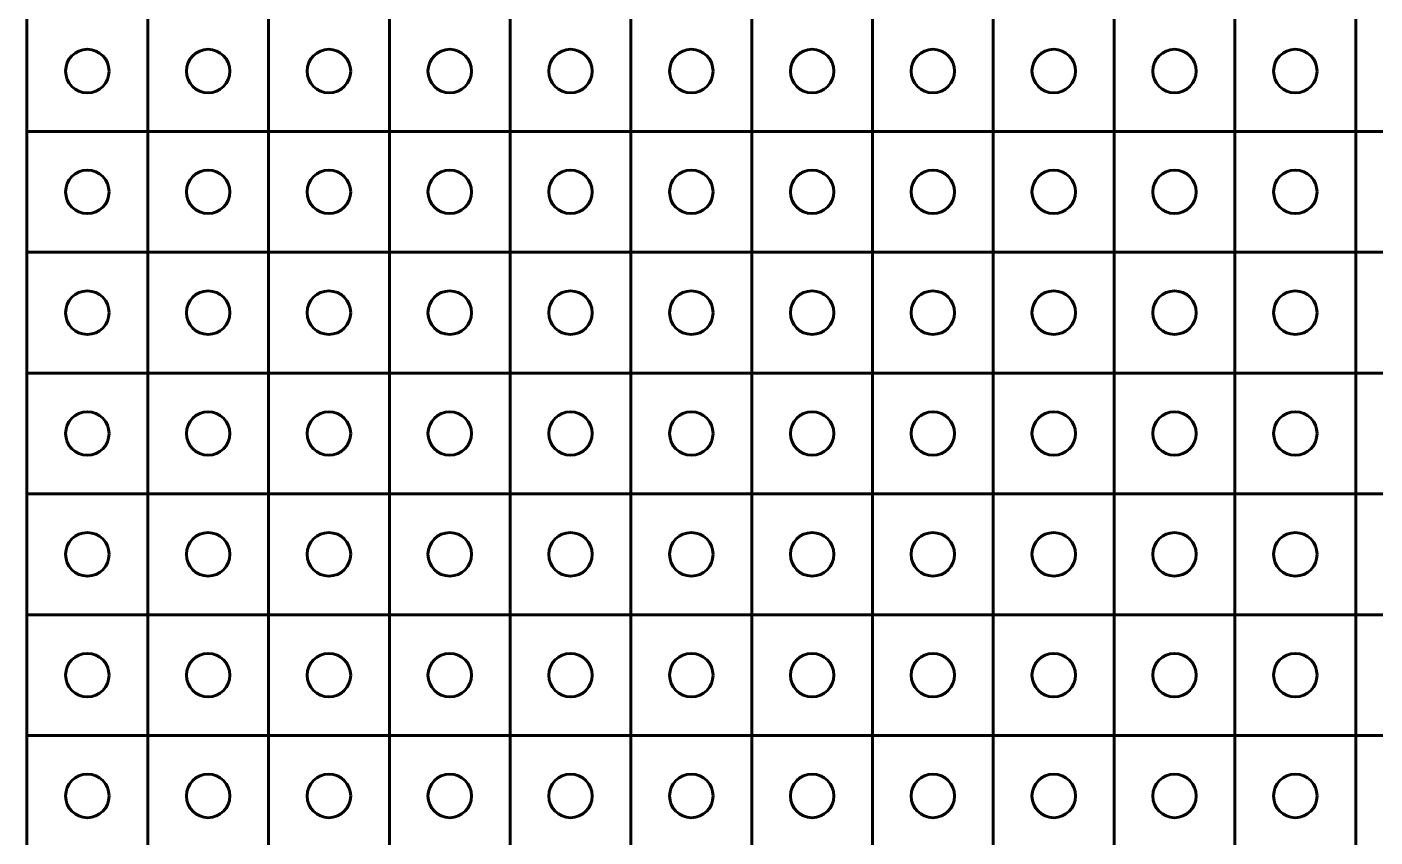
# Model space of a CAD drawing. Header units: millimetres. Extents: x -1927 to 2668, y -5887 to -3281.
# Drawn here: x -1858 to -1300, y -3963 to -3627 of the extents above; entities that cross this region are included whole.
import ezdxf

# ---------------------------------------------------------------- set-up
doc = ezdxf.new("R2010")
doc.units = ezdxf.units.MM
doc.linetypes.add('K5LT_BASIC', pattern=[0])

# ---------------------------------------------------------------- blocks, each defined once
blk = doc.blocks.new('U90')
at = {"color": 150, "linetype": 'K5LT_BASIC', "lineweight": 60, "true_color": 0x0080ff}
for p, q in [((-1808.47, -3820.74), (-1858.47, -3820.74)), ((-1858.47, -3820.74), (-1858.47, -3870.74)), ((-1808.47, -3870.74), (-1808.47, -3820.74)), ((-1858.47, -3870.74), (-1808.47, -3870.74))]:
    blk.add_line(p, q, dxfattribs=at)
blk = doc.blocks.new('U91')
at = {"color": 150, "linetype": 'K5LT_BASIC', "lineweight": 60, "true_color": 0x0080ff}
for p, q in [((-1758.47, -3820.74), (-1808.47, -3820.74)), ((-1808.47, -3820.74), (-1808.47, -3870.74)), ((-1758.47, -3870.74), (-1758.47, -3820.74)), ((-1808.47, -3870.74), (-1758.47, -3870.74))]:
    blk.add_line(p, q, dxfattribs=at)
blk = doc.blocks.new('U92')
at = {"color": 150, "linetype": 'K5LT_BASIC', "lineweight": 60, "true_color": 0x0080ff}
for p, q in [((-1708.47, -3820.74), (-1758.47, -3820.74)), ((-1758.47, -3820.74), (-1758.47, -3870.74)), ((-1708.47, -3870.74), (-1708.47, -3820.74)), ((-1758.47, -3870.74), (-1708.47, -3870.74))]:
    blk.add_line(p, q, dxfattribs=at)
blk = doc.blocks.new('U93')
at = {"color": 150, "linetype": 'K5LT_BASIC', "lineweight": 60, "true_color": 0x0080ff}
for p, q in [((-1658.47, -3820.74), (-1708.47, -3820.74)), ((-1708.47, -3820.74), (-1708.47, -3870.74)), ((-1658.47, -3870.74), (-1658.47, -3820.74)), ((-1708.47, -3870.74), (-1658.47, -3870.74))]:
    blk.add_line(p, q, dxfattribs=at)
blk = doc.blocks.new('U94')
at = {"color": 150, "linetype": 'K5LT_BASIC', "lineweight": 60, "true_color": 0x0080ff}
for p, q in [((-1608.47, -3820.74), (-1658.47, -3820.74)), ((-1658.47, -3820.74), (-1658.47, -3870.74)), ((-1608.47, -3870.74), (-1608.47, -3820.74)), ((-1658.47, -3870.74), (-1608.47, -3870.74))]:
    blk.add_line(p, q, dxfattribs=at)
blk = doc.blocks.new('U95')
at = {"color": 150, "linetype": 'K5LT_BASIC', "lineweight": 60, "true_color": 0x0080ff}
for p, q in [((-1558.47, -3820.74), (-1608.47, -3820.74)), ((-1608.47, -3820.74), (-1608.47, -3870.74)), ((-1558.47, -3870.74), (-1558.47, -3820.74)), ((-1608.47, -3870.74), (-1558.47, -3870.74))]:
    blk.add_line(p, q, dxfattribs=at)
blk = doc.blocks.new('U96')
at = {"color": 150, "linetype": 'K5LT_BASIC', "lineweight": 60, "true_color": 0x0080ff}
for p, q in [((-1508.47, -3820.74), (-1558.47, -3820.74)), ((-1558.47, -3820.74), (-1558.47, -3870.74)), ((-1508.47, -3870.74), (-1508.47, -3820.74)), ((-1558.47, -3870.74), (-1508.47, -3870.74))]:
    blk.add_line(p, q, dxfattribs=at)
blk = doc.blocks.new('U97')
at = {"color": 150, "linetype": 'K5LT_BASIC', "lineweight": 60, "true_color": 0x0080ff}
for p, q in [((-1458.47, -3820.74), (-1508.47, -3820.74)), ((-1508.47, -3820.74), (-1508.47, -3870.74)), ((-1458.47, -3870.74), (-1458.47, -3820.74)), ((-1508.47, -3870.74), (-1458.47, -3870.74))]:
    blk.add_line(p, q, dxfattribs=at)
blk = doc.blocks.new('U98')
at = {"color": 150, "linetype": 'K5LT_BASIC', "lineweight": 60, "true_color": 0x0080ff}
for p, q in [((-1408.47, -3820.74), (-1458.47, -3820.74)), ((-1458.47, -3820.74), (-1458.47, -3870.74)), ((-1408.47, -3870.74), (-1408.47, -3820.74)), ((-1458.47, -3870.74), (-1408.47, -3870.74))]:
    blk.add_line(p, q, dxfattribs=at)
blk = doc.blocks.new('U99')
at = {"color": 150, "linetype": 'K5LT_BASIC', "lineweight": 60, "true_color": 0x0080ff}
for p, q in [((-1358.47, -3820.74), (-1408.47, -3820.74)), ((-1408.47, -3820.74), (-1408.47, -3870.74)), ((-1358.47, -3870.74), (-1358.47, -3820.74)), ((-1408.47, -3870.74), (-1358.47, -3870.74))]:
    blk.add_line(p, q, dxfattribs=at)
blk = doc.blocks.new('U100')
at = {"color": 150, "linetype": 'K5LT_BASIC', "lineweight": 60, "true_color": 0x0080ff}
for p, q in [((-1308.47, -3820.74), (-1358.47, -3820.74)), ((-1358.47, -3820.74), (-1358.47, -3870.74)), ((-1308.47, -3870.74), (-1308.47, -3820.74)), ((-1358.47, -3870.74), (-1308.47, -3870.74))]:
    blk.add_line(p, q, dxfattribs=at)
blk = doc.blocks.new('U101')
at = {"color": 150, "linetype": 'K5LT_BASIC', "lineweight": 60, "true_color": 0x0080ff}
for p, q in [((-1258.47, -3820.74), (-1308.47, -3820.74)), ((-1308.47, -3820.74), (-1308.47, -3870.74)), ((-1258.47, -3870.74), (-1258.47, -3820.74)), ((-1308.47, -3870.74), (-1258.47, -3870.74))]:
    blk.add_line(p, q, dxfattribs=at)
blk = doc.blocks.new('U108')
at = {"color": 150, "linetype": 'K5LT_BASIC', "lineweight": 60, "true_color": 0x0080ff}
for p, q in [((-1808.47, -3770.74), (-1858.47, -3770.74)), ((-1858.47, -3770.74), (-1858.47, -3820.74)), ((-1808.47, -3820.74), (-1808.47, -3770.74)), ((-1858.47, -3820.74), (-1808.47, -3820.74))]:
    blk.add_line(p, q, dxfattribs=at)
blk = doc.blocks.new('U109')
at = {"color": 150, "linetype": 'K5LT_BASIC', "lineweight": 60, "true_color": 0x0080ff}
for p, q in [((-1758.47, -3770.74), (-1808.47, -3770.74)), ((-1808.47, -3770.74), (-1808.47, -3820.74)), ((-1758.47, -3820.74), (-1758.47, -3770.74)), ((-1808.47, -3820.74), (-1758.47, -3820.74))]:
    blk.add_line(p, q, dxfattribs=at)
blk = doc.blocks.new('U110')
at = {"color": 150, "linetype": 'K5LT_BASIC', "lineweight": 60, "true_color": 0x0080ff}
for p, q in [((-1708.47, -3770.74), (-1758.47, -3770.74)), ((-1758.47, -3770.74), (-1758.47, -3820.74)), ((-1708.47, -3820.74), (-1708.47, -3770.74)), ((-1758.47, -3820.74), (-1708.47, -3820.74))]:
    blk.add_line(p, q, dxfattribs=at)
blk = doc.blocks.new('U111')
at = {"color": 150, "linetype": 'K5LT_BASIC', "lineweight": 60, "true_color": 0x0080ff}
for p, q in [((-1658.47, -3770.74), (-1708.47, -3770.74)), ((-1708.47, -3770.74), (-1708.47, -3820.74)), ((-1658.47, -3820.74), (-1658.47, -3770.74)), ((-1708.47, -3820.74), (-1658.47, -3820.74))]:
    blk.add_line(p, q, dxfattribs=at)
blk = doc.blocks.new('U112')
at = {"color": 150, "linetype": 'K5LT_BASIC', "lineweight": 60, "true_color": 0x0080ff}
for p, q in [((-1608.47, -3770.74), (-1658.47, -3770.74)), ((-1658.47, -3770.74), (-1658.47, -3820.74)), ((-1608.47, -3820.74), (-1608.47, -3770.74)), ((-1658.47, -3820.74), (-1608.47, -3820.74))]:
    blk.add_line(p, q, dxfattribs=at)
blk = doc.blocks.new('U113')
at = {"color": 150, "linetype": 'K5LT_BASIC', "lineweight": 60, "true_color": 0x0080ff}
for p, q in [((-1558.47, -3770.74), (-1608.47, -3770.74)), ((-1608.47, -3770.74), (-1608.47, -3820.74)), ((-1558.47, -3820.74), (-1558.47, -3770.74)), ((-1608.47, -3820.74), (-1558.47, -3820.74))]:
    blk.add_line(p, q, dxfattribs=at)
blk = doc.blocks.new('U114')
at = {"color": 150, "linetype": 'K5LT_BASIC', "lineweight": 60, "true_color": 0x0080ff}
for p, q in [((-1508.47, -3770.74), (-1558.47, -3770.74)), ((-1558.47, -3770.74), (-1558.47, -3820.74)), ((-1508.47, -3820.74), (-1508.47, -3770.74)), ((-1558.47, -3820.74), (-1508.47, -3820.74))]:
    blk.add_line(p, q, dxfattribs=at)
blk = doc.blocks.new('U115')
at = {"color": 150, "linetype": 'K5LT_BASIC', "lineweight": 60, "true_color": 0x0080ff}
for p, q in [((-1458.47, -3770.74), (-1508.47, -3770.74)), ((-1508.47, -3770.74), (-1508.47, -3820.74)), ((-1458.47, -3820.74), (-1458.47, -3770.74)), ((-1508.47, -3820.74), (-1458.47, -3820.74))]:
    blk.add_line(p, q, dxfattribs=at)
blk = doc.blocks.new('U116')
at = {"color": 150, "linetype": 'K5LT_BASIC', "lineweight": 60, "true_color": 0x0080ff}
for p, q in [((-1408.47, -3770.74), (-1458.47, -3770.74)), ((-1458.47, -3770.74), (-1458.47, -3820.74)), ((-1408.47, -3820.74), (-1408.47, -3770.74)), ((-1458.47, -3820.74), (-1408.47, -3820.74))]:
    blk.add_line(p, q, dxfattribs=at)
blk = doc.blocks.new('U117')
at = {"color": 150, "linetype": 'K5LT_BASIC', "lineweight": 60, "true_color": 0x0080ff}
for p, q in [((-1358.47, -3770.74), (-1408.47, -3770.74)), ((-1408.47, -3770.74), (-1408.47, -3820.74)), ((-1358.47, -3820.74), (-1358.47, -3770.74)), ((-1408.47, -3820.74), (-1358.47, -3820.74))]:
    blk.add_line(p, q, dxfattribs=at)
blk = doc.blocks.new('U118')
at = {"color": 150, "linetype": 'K5LT_BASIC', "lineweight": 60, "true_color": 0x0080ff}
for p, q in [((-1308.47, -3770.74), (-1358.47, -3770.74)), ((-1358.47, -3770.74), (-1358.47, -3820.74)), ((-1308.47, -3820.74), (-1308.47, -3770.74)), ((-1358.47, -3820.74), (-1308.47, -3820.74))]:
    blk.add_line(p, q, dxfattribs=at)
blk = doc.blocks.new('U119')
at = {"color": 150, "linetype": 'K5LT_BASIC', "lineweight": 60, "true_color": 0x0080ff}
for p, q in [((-1258.47, -3770.74), (-1308.47, -3770.74)), ((-1308.47, -3770.74), (-1308.47, -3820.74)), ((-1258.47, -3820.74), (-1258.47, -3770.74)), ((-1308.47, -3820.74), (-1258.47, -3820.74))]:
    blk.add_line(p, q, dxfattribs=at)
blk = doc.blocks.new('U126')
at = {"color": 150, "linetype": 'K5LT_BASIC', "lineweight": 60, "true_color": 0x0080ff}
for p, q in [((-1808.47, -3720.74), (-1858.47, -3720.74)), ((-1858.47, -3720.74), (-1858.47, -3770.74)), ((-1808.47, -3770.74), (-1808.47, -3720.74)), ((-1858.47, -3770.74), (-1808.47, -3770.74))]:
    blk.add_line(p, q, dxfattribs=at)
blk = doc.blocks.new('U127')
at = {"color": 150, "linetype": 'K5LT_BASIC', "lineweight": 60, "true_color": 0x0080ff}
for p, q in [((-1758.47, -3720.74), (-1808.47, -3720.74)), ((-1808.47, -3720.74), (-1808.47, -3770.74)), ((-1758.47, -3770.74), (-1758.47, -3720.74)), ((-1808.47, -3770.74), (-1758.47, -3770.74))]:
    blk.add_line(p, q, dxfattribs=at)
blk = doc.blocks.new('U128')
at = {"color": 150, "linetype": 'K5LT_BASIC', "lineweight": 60, "true_color": 0x0080ff}
for p, q in [((-1708.47, -3720.74), (-1758.47, -3720.74)), ((-1758.47, -3720.74), (-1758.47, -3770.74)), ((-1708.47, -3770.74), (-1708.47, -3720.74)), ((-1758.47, -3770.74), (-1708.47, -3770.74))]:
    blk.add_line(p, q, dxfattribs=at)
blk = doc.blocks.new('U129')
at = {"color": 150, "linetype": 'K5LT_BASIC', "lineweight": 60, "true_color": 0x0080ff}
for p, q in [((-1658.47, -3720.74), (-1708.47, -3720.74)), ((-1708.47, -3720.74), (-1708.47, -3770.74)), ((-1658.47, -3770.74), (-1658.47, -3720.74)), ((-1708.47, -3770.74), (-1658.47, -3770.74))]:
    blk.add_line(p, q, dxfattribs=at)
blk = doc.blocks.new('U130')
at = {"color": 150, "linetype": 'K5LT_BASIC', "lineweight": 60, "true_color": 0x0080ff}
for p, q in [((-1608.47, -3720.74), (-1658.47, -3720.74)), ((-1658.47, -3720.74), (-1658.47, -3770.74)), ((-1608.47, -3770.74), (-1608.47, -3720.74)), ((-1658.47, -3770.74), (-1608.47, -3770.74))]:
    blk.add_line(p, q, dxfattribs=at)
blk = doc.blocks.new('U131')
at = {"color": 150, "linetype": 'K5LT_BASIC', "lineweight": 60, "true_color": 0x0080ff}
for p, q in [((-1558.47, -3720.74), (-1608.47, -3720.74)), ((-1608.47, -3720.74), (-1608.47, -3770.74)), ((-1558.47, -3770.74), (-1558.47, -3720.74)), ((-1608.47, -3770.74), (-1558.47, -3770.74))]:
    blk.add_line(p, q, dxfattribs=at)
blk = doc.blocks.new('U132')
at = {"color": 150, "linetype": 'K5LT_BASIC', "lineweight": 60, "true_color": 0x0080ff}
for p, q in [((-1508.47, -3720.74), (-1558.47, -3720.74)), ((-1558.47, -3720.74), (-1558.47, -3770.74)), ((-1508.47, -3770.74), (-1508.47, -3720.74)), ((-1558.47, -3770.74), (-1508.47, -3770.74))]:
    blk.add_line(p, q, dxfattribs=at)
blk = doc.blocks.new('U133')
at = {"color": 150, "linetype": 'K5LT_BASIC', "lineweight": 60, "true_color": 0x0080ff}
for p, q in [((-1458.47, -3720.74), (-1508.47, -3720.74)), ((-1508.47, -3720.74), (-1508.47, -3770.74)), ((-1458.47, -3770.74), (-1458.47, -3720.74)), ((-1508.47, -3770.74), (-1458.47, -3770.74))]:
    blk.add_line(p, q, dxfattribs=at)
blk = doc.blocks.new('U134')
at = {"color": 150, "linetype": 'K5LT_BASIC', "lineweight": 60, "true_color": 0x0080ff}
for p, q in [((-1408.47, -3720.74), (-1458.47, -3720.74)), ((-1458.47, -3720.74), (-1458.47, -3770.74)), ((-1408.47, -3770.74), (-1408.47, -3720.74)), ((-1458.47, -3770.74), (-1408.47, -3770.74))]:
    blk.add_line(p, q, dxfattribs=at)
blk = doc.blocks.new('U135')
at = {"color": 150, "linetype": 'K5LT_BASIC', "lineweight": 60, "true_color": 0x0080ff}
for p, q in [((-1358.47, -3720.74), (-1408.47, -3720.74)), ((-1408.47, -3720.74), (-1408.47, -3770.74)), ((-1358.47, -3770.74), (-1358.47, -3720.74)), ((-1408.47, -3770.74), (-1358.47, -3770.74))]:
    blk.add_line(p, q, dxfattribs=at)
blk = doc.blocks.new('U136')
at = {"color": 150, "linetype": 'K5LT_BASIC', "lineweight": 60, "true_color": 0x0080ff}
for p, q in [((-1308.47, -3720.74), (-1358.47, -3720.74)), ((-1358.47, -3720.74), (-1358.47, -3770.74)), ((-1308.47, -3770.74), (-1308.47, -3720.74)), ((-1358.47, -3770.74), (-1308.47, -3770.74))]:
    blk.add_line(p, q, dxfattribs=at)
blk = doc.blocks.new('U137')
at = {"color": 150, "linetype": 'K5LT_BASIC', "lineweight": 60, "true_color": 0x0080ff}
for p, q in [((-1258.47, -3720.74), (-1308.47, -3720.74)), ((-1308.47, -3720.74), (-1308.47, -3770.74)), ((-1258.47, -3770.74), (-1258.47, -3720.74)), ((-1308.47, -3770.74), (-1258.47, -3770.74))]:
    blk.add_line(p, q, dxfattribs=at)
blk = doc.blocks.new('U144')
at = {"color": 150, "linetype": 'K5LT_BASIC', "lineweight": 60, "true_color": 0x0080ff}
for p, q in [((-1808.47, -3670.74), (-1858.47, -3670.74)), ((-1858.47, -3670.74), (-1858.47, -3720.74)), ((-1808.47, -3720.74), (-1808.47, -3670.74)), ((-1858.47, -3720.74), (-1808.47, -3720.74))]:
    blk.add_line(p, q, dxfattribs=at)
blk = doc.blocks.new('U145')
at = {"color": 150, "linetype": 'K5LT_BASIC', "lineweight": 60, "true_color": 0x0080ff}
for p, q in [((-1758.47, -3670.74), (-1808.47, -3670.74)), ((-1808.47, -3670.74), (-1808.47, -3720.74)), ((-1758.47, -3720.74), (-1758.47, -3670.74)), ((-1808.47, -3720.74), (-1758.47, -3720.74))]:
    blk.add_line(p, q, dxfattribs=at)
blk = doc.blocks.new('U146')
at = {"color": 150, "linetype": 'K5LT_BASIC', "lineweight": 60, "true_color": 0x0080ff}
for p, q in [((-1708.47, -3670.74), (-1758.47, -3670.74)), ((-1758.47, -3670.74), (-1758.47, -3720.74)), ((-1708.47, -3720.74), (-1708.47, -3670.74)), ((-1758.47, -3720.74), (-1708.47, -3720.74))]:
    blk.add_line(p, q, dxfattribs=at)
blk = doc.blocks.new('U147')
at = {"color": 150, "linetype": 'K5LT_BASIC', "lineweight": 60, "true_color": 0x0080ff}
for p, q in [((-1658.47, -3670.74), (-1708.47, -3670.74)), ((-1708.47, -3670.74), (-1708.47, -3720.74)), ((-1658.47, -3720.74), (-1658.47, -3670.74)), ((-1708.47, -3720.74), (-1658.47, -3720.74))]:
    blk.add_line(p, q, dxfattribs=at)
blk = doc.blocks.new('U148')
at = {"color": 150, "linetype": 'K5LT_BASIC', "lineweight": 60, "true_color": 0x0080ff}
for p, q in [((-1608.47, -3670.74), (-1658.47, -3670.74)), ((-1658.47, -3670.74), (-1658.47, -3720.74)), ((-1608.47, -3720.74), (-1608.47, -3670.74)), ((-1658.47, -3720.74), (-1608.47, -3720.74))]:
    blk.add_line(p, q, dxfattribs=at)
blk = doc.blocks.new('U149')
at = {"color": 150, "linetype": 'K5LT_BASIC', "lineweight": 60, "true_color": 0x0080ff}
for p, q in [((-1558.47, -3670.74), (-1608.47, -3670.74)), ((-1608.47, -3670.74), (-1608.47, -3720.74)), ((-1558.47, -3720.74), (-1558.47, -3670.74)), ((-1608.47, -3720.74), (-1558.47, -3720.74))]:
    blk.add_line(p, q, dxfattribs=at)
blk = doc.blocks.new('U150')
at = {"color": 150, "linetype": 'K5LT_BASIC', "lineweight": 60, "true_color": 0x0080ff}
for p, q in [((-1508.47, -3670.74), (-1558.47, -3670.74)), ((-1558.47, -3670.74), (-1558.47, -3720.74)), ((-1508.47, -3720.74), (-1508.47, -3670.74)), ((-1558.47, -3720.74), (-1508.47, -3720.74))]:
    blk.add_line(p, q, dxfattribs=at)
blk = doc.blocks.new('U151')
at = {"color": 150, "linetype": 'K5LT_BASIC', "lineweight": 60, "true_color": 0x0080ff}
for p, q in [((-1458.47, -3670.74), (-1508.47, -3670.74)), ((-1508.47, -3670.74), (-1508.47, -3720.74)), ((-1458.47, -3720.74), (-1458.47, -3670.74)), ((-1508.47, -3720.74), (-1458.47, -3720.74))]:
    blk.add_line(p, q, dxfattribs=at)
blk = doc.blocks.new('U152')
at = {"color": 150, "linetype": 'K5LT_BASIC', "lineweight": 60, "true_color": 0x0080ff}
for p, q in [((-1408.47, -3670.74), (-1458.47, -3670.74)), ((-1458.47, -3670.74), (-1458.47, -3720.74)), ((-1408.47, -3720.74), (-1408.47, -3670.74)), ((-1458.47, -3720.74), (-1408.47, -3720.74))]:
    blk.add_line(p, q, dxfattribs=at)
blk = doc.blocks.new('U153')
at = {"color": 150, "linetype": 'K5LT_BASIC', "lineweight": 60, "true_color": 0x0080ff}
for p, q in [((-1358.47, -3670.74), (-1408.47, -3670.74)), ((-1408.47, -3670.74), (-1408.47, -3720.74)), ((-1358.47, -3720.74), (-1358.47, -3670.74)), ((-1408.47, -3720.74), (-1358.47, -3720.74))]:
    blk.add_line(p, q, dxfattribs=at)
blk = doc.blocks.new('U154')
at = {"color": 150, "linetype": 'K5LT_BASIC', "lineweight": 60, "true_color": 0x0080ff}
for p, q in [((-1308.47, -3670.74), (-1358.47, -3670.74)), ((-1358.47, -3670.74), (-1358.47, -3720.74)), ((-1308.47, -3720.74), (-1308.47, -3670.74)), ((-1358.47, -3720.74), (-1308.47, -3720.74))]:
    blk.add_line(p, q, dxfattribs=at)
blk = doc.blocks.new('U155')
at = {"color": 150, "linetype": 'K5LT_BASIC', "lineweight": 60, "true_color": 0x0080ff}
for p, q in [((-1258.47, -3670.74), (-1308.47, -3670.74)), ((-1308.47, -3670.74), (-1308.47, -3720.74)), ((-1258.47, -3720.74), (-1258.47, -3670.74)), ((-1308.47, -3720.74), (-1258.47, -3720.74))]:
    blk.add_line(p, q, dxfattribs=at)
blk = doc.blocks.new('U162')
at = {"color": 150, "linetype": 'K5LT_BASIC', "lineweight": 60, "true_color": 0x0080ff}
for p, q in [((-1808.47, -3620.74), (-1858.47, -3620.74)), ((-1858.47, -3620.74), (-1858.47, -3670.74)), ((-1808.47, -3670.74), (-1808.47, -3620.74)), ((-1858.47, -3670.74), (-1808.47, -3670.74))]:
    blk.add_line(p, q, dxfattribs=at)
blk = doc.blocks.new('U163')
at = {"color": 150, "linetype": 'K5LT_BASIC', "lineweight": 60, "true_color": 0x0080ff}
for p, q in [((-1758.47, -3620.74), (-1808.47, -3620.74)), ((-1808.47, -3620.74), (-1808.47, -3670.74)), ((-1758.47, -3670.74), (-1758.47, -3620.74)), ((-1808.47, -3670.74), (-1758.47, -3670.74))]:
    blk.add_line(p, q, dxfattribs=at)
blk = doc.blocks.new('U164')
at = {"color": 150, "linetype": 'K5LT_BASIC', "lineweight": 60, "true_color": 0x0080ff}
for p, q in [((-1708.47, -3620.74), (-1758.47, -3620.74)), ((-1758.47, -3620.74), (-1758.47, -3670.74)), ((-1708.47, -3670.74), (-1708.47, -3620.74)), ((-1758.47, -3670.74), (-1708.47, -3670.74))]:
    blk.add_line(p, q, dxfattribs=at)
blk = doc.blocks.new('U165')
at = {"color": 150, "linetype": 'K5LT_BASIC', "lineweight": 60, "true_color": 0x0080ff}
for p, q in [((-1658.47, -3620.74), (-1708.47, -3620.74)), ((-1708.47, -3620.74), (-1708.47, -3670.74)), ((-1658.47, -3670.74), (-1658.47, -3620.74)), ((-1708.47, -3670.74), (-1658.47, -3670.74))]:
    blk.add_line(p, q, dxfattribs=at)
blk = doc.blocks.new('U166')
at = {"color": 150, "linetype": 'K5LT_BASIC', "lineweight": 60, "true_color": 0x0080ff}
for p, q in [((-1608.47, -3620.74), (-1658.47, -3620.74)), ((-1658.47, -3620.74), (-1658.47, -3670.74)), ((-1608.47, -3670.74), (-1608.47, -3620.74)), ((-1658.47, -3670.74), (-1608.47, -3670.74))]:
    blk.add_line(p, q, dxfattribs=at)
blk = doc.blocks.new('U167')
at = {"color": 150, "linetype": 'K5LT_BASIC', "lineweight": 60, "true_color": 0x0080ff}
for p, q in [((-1558.47, -3620.74), (-1608.47, -3620.74)), ((-1608.47, -3620.74), (-1608.47, -3670.74)), ((-1558.47, -3670.74), (-1558.47, -3620.74)), ((-1608.47, -3670.74), (-1558.47, -3670.74))]:
    blk.add_line(p, q, dxfattribs=at)
blk = doc.blocks.new('U168')
at = {"color": 150, "linetype": 'K5LT_BASIC', "lineweight": 60, "true_color": 0x0080ff}
for p, q in [((-1508.47, -3620.74), (-1558.47, -3620.74)), ((-1558.47, -3620.74), (-1558.47, -3670.74)), ((-1508.47, -3670.74), (-1508.47, -3620.74)), ((-1558.47, -3670.74), (-1508.47, -3670.74))]:
    blk.add_line(p, q, dxfattribs=at)
blk = doc.blocks.new('U169')
at = {"color": 150, "linetype": 'K5LT_BASIC', "lineweight": 60, "true_color": 0x0080ff}
for p, q in [((-1458.47, -3620.74), (-1508.47, -3620.74)), ((-1508.47, -3620.74), (-1508.47, -3670.74)), ((-1458.47, -3670.74), (-1458.47, -3620.74)), ((-1508.47, -3670.74), (-1458.47, -3670.74))]:
    blk.add_line(p, q, dxfattribs=at)
blk = doc.blocks.new('U170')
at = {"color": 150, "linetype": 'K5LT_BASIC', "lineweight": 60, "true_color": 0x0080ff}
for p, q in [((-1408.47, -3620.74), (-1458.47, -3620.74)), ((-1458.47, -3620.74), (-1458.47, -3670.74)), ((-1408.47, -3670.74), (-1408.47, -3620.74)), ((-1458.47, -3670.74), (-1408.47, -3670.74))]:
    blk.add_line(p, q, dxfattribs=at)
blk = doc.blocks.new('U171')
at = {"color": 150, "linetype": 'K5LT_BASIC', "lineweight": 60, "true_color": 0x0080ff}
for p, q in [((-1358.47, -3620.74), (-1408.47, -3620.74)), ((-1408.47, -3620.74), (-1408.47, -3670.74)), ((-1358.47, -3670.74), (-1358.47, -3620.74)), ((-1408.47, -3670.74), (-1358.47, -3670.74))]:
    blk.add_line(p, q, dxfattribs=at)
blk = doc.blocks.new('U172')
at = {"color": 150, "linetype": 'K5LT_BASIC', "lineweight": 60, "true_color": 0x0080ff}
for p, q in [((-1308.47, -3620.74), (-1358.47, -3620.74)), ((-1358.47, -3620.74), (-1358.47, -3670.74)), ((-1308.47, -3670.74), (-1308.47, -3620.74)), ((-1358.47, -3670.74), (-1308.47, -3670.74))]:
    blk.add_line(p, q, dxfattribs=at)
blk = doc.blocks.new('U173')
at = {"color": 150, "linetype": 'K5LT_BASIC', "lineweight": 60, "true_color": 0x0080ff}
for p, q in [((-1258.47, -3620.74), (-1308.47, -3620.74)), ((-1308.47, -3620.74), (-1308.47, -3670.74)), ((-1258.47, -3670.74), (-1258.47, -3620.74)), ((-1308.47, -3670.74), (-1258.47, -3670.74))]:
    blk.add_line(p, q, dxfattribs=at)
blk = doc.blocks.new('U234')
at = {"color": 150, "linetype": 'K5LT_BASIC', "lineweight": 60, "true_color": 0x0080ff}
for p, q in [((-1808.47, -3920.74), (-1858.47, -3920.74)), ((-1858.47, -3920.74), (-1858.47, -3970.74)), ((-1808.47, -3970.74), (-1808.47, -3920.74)), ((-1858.47, -3970.74), (-1808.47, -3970.74))]:
    blk.add_line(p, q, dxfattribs=at)
blk = doc.blocks.new('U235')
at = {"color": 150, "linetype": 'K5LT_BASIC', "lineweight": 60, "true_color": 0x0080ff}
for p, q in [((-1758.47, -3920.74), (-1808.47, -3920.74)), ((-1808.47, -3920.74), (-1808.47, -3970.74)), ((-1758.47, -3970.74), (-1758.47, -3920.74)), ((-1808.47, -3970.74), (-1758.47, -3970.74))]:
    blk.add_line(p, q, dxfattribs=at)
blk = doc.blocks.new('U236')
at = {"color": 150, "linetype": 'K5LT_BASIC', "lineweight": 60, "true_color": 0x0080ff}
for p, q in [((-1708.47, -3920.74), (-1758.47, -3920.74)), ((-1758.47, -3920.74), (-1758.47, -3970.74)), ((-1708.47, -3970.74), (-1708.47, -3920.74)), ((-1758.47, -3970.74), (-1708.47, -3970.74))]:
    blk.add_line(p, q, dxfattribs=at)
blk = doc.blocks.new('U237')
at = {"color": 150, "linetype": 'K5LT_BASIC', "lineweight": 60, "true_color": 0x0080ff}
for p, q in [((-1658.47, -3920.74), (-1708.47, -3920.74)), ((-1708.47, -3920.74), (-1708.47, -3970.74)), ((-1658.47, -3970.74), (-1658.47, -3920.74)), ((-1708.47, -3970.74), (-1658.47, -3970.74))]:
    blk.add_line(p, q, dxfattribs=at)
blk = doc.blocks.new('U238')
at = {"color": 150, "linetype": 'K5LT_BASIC', "lineweight": 60, "true_color": 0x0080ff}
for p, q in [((-1608.47, -3920.74), (-1658.47, -3920.74)), ((-1658.47, -3920.74), (-1658.47, -3970.74)), ((-1608.47, -3970.74), (-1608.47, -3920.74)), ((-1658.47, -3970.74), (-1608.47, -3970.74))]:
    blk.add_line(p, q, dxfattribs=at)
blk = doc.blocks.new('U239')
at = {"color": 150, "linetype": 'K5LT_BASIC', "lineweight": 60, "true_color": 0x0080ff}
for p, q in [((-1558.47, -3920.74), (-1608.47, -3920.74)), ((-1608.47, -3920.74), (-1608.47, -3970.74)), ((-1558.47, -3970.74), (-1558.47, -3920.74)), ((-1608.47, -3970.74), (-1558.47, -3970.74))]:
    blk.add_line(p, q, dxfattribs=at)
blk = doc.blocks.new('U240')
at = {"color": 150, "linetype": 'K5LT_BASIC', "lineweight": 60, "true_color": 0x0080ff}
for p, q in [((-1508.47, -3920.74), (-1558.47, -3920.74)), ((-1558.47, -3920.74), (-1558.47, -3970.74)), ((-1508.47, -3970.74), (-1508.47, -3920.74)), ((-1558.47, -3970.74), (-1508.47, -3970.74))]:
    blk.add_line(p, q, dxfattribs=at)
blk = doc.blocks.new('U241')
at = {"color": 150, "linetype": 'K5LT_BASIC', "lineweight": 60, "true_color": 0x0080ff}
for p, q in [((-1458.47, -3920.74), (-1508.47, -3920.74)), ((-1508.47, -3920.74), (-1508.47, -3970.74)), ((-1458.47, -3970.74), (-1458.47, -3920.74)), ((-1508.47, -3970.74), (-1458.47, -3970.74))]:
    blk.add_line(p, q, dxfattribs=at)
blk = doc.blocks.new('U242')
at = {"color": 150, "linetype": 'K5LT_BASIC', "lineweight": 60, "true_color": 0x0080ff}
for p, q in [((-1408.47, -3920.74), (-1458.47, -3920.74)), ((-1458.47, -3920.74), (-1458.47, -3970.74)), ((-1408.47, -3970.74), (-1408.47, -3920.74)), ((-1458.47, -3970.74), (-1408.47, -3970.74))]:
    blk.add_line(p, q, dxfattribs=at)
blk = doc.blocks.new('U243')
at = {"color": 150, "linetype": 'K5LT_BASIC', "lineweight": 60, "true_color": 0x0080ff}
for p, q in [((-1358.47, -3920.74), (-1408.47, -3920.74)), ((-1408.47, -3920.74), (-1408.47, -3970.74)), ((-1358.47, -3970.74), (-1358.47, -3920.74)), ((-1408.47, -3970.74), (-1358.47, -3970.74))]:
    blk.add_line(p, q, dxfattribs=at)
blk = doc.blocks.new('U244')
at = {"color": 150, "linetype": 'K5LT_BASIC', "lineweight": 60, "true_color": 0x0080ff}
for p, q in [((-1308.47, -3920.74), (-1358.47, -3920.74)), ((-1358.47, -3920.74), (-1358.47, -3970.74)), ((-1308.47, -3970.74), (-1308.47, -3920.74)), ((-1358.47, -3970.74), (-1308.47, -3970.74))]:
    blk.add_line(p, q, dxfattribs=at)
blk = doc.blocks.new('U245')
at = {"color": 150, "linetype": 'K5LT_BASIC', "lineweight": 60, "true_color": 0x0080ff}
for p, q in [((-1258.47, -3920.74), (-1308.47, -3920.74)), ((-1308.47, -3920.74), (-1308.47, -3970.74)), ((-1258.47, -3970.74), (-1258.47, -3920.74)), ((-1308.47, -3970.74), (-1258.47, -3970.74))]:
    blk.add_line(p, q, dxfattribs=at)
blk = doc.blocks.new('U252')
at = {"color": 150, "linetype": 'K5LT_BASIC', "lineweight": 60, "true_color": 0x0080ff}
for p, q in [((-1808.47, -3870.74), (-1858.47, -3870.74)), ((-1858.47, -3870.74), (-1858.47, -3920.74)), ((-1808.47, -3920.74), (-1808.47, -3870.74)), ((-1858.47, -3920.74), (-1808.47, -3920.74))]:
    blk.add_line(p, q, dxfattribs=at)
blk = doc.blocks.new('U253')
at = {"color": 150, "linetype": 'K5LT_BASIC', "lineweight": 60, "true_color": 0x0080ff}
for p, q in [((-1758.47, -3870.74), (-1808.47, -3870.74)), ((-1808.47, -3870.74), (-1808.47, -3920.74)), ((-1758.47, -3920.74), (-1758.47, -3870.74)), ((-1808.47, -3920.74), (-1758.47, -3920.74))]:
    blk.add_line(p, q, dxfattribs=at)
blk = doc.blocks.new('U254')
at = {"color": 150, "linetype": 'K5LT_BASIC', "lineweight": 60, "true_color": 0x0080ff}
for p, q in [((-1708.47, -3870.74), (-1758.47, -3870.74)), ((-1758.47, -3870.74), (-1758.47, -3920.74)), ((-1708.47, -3920.74), (-1708.47, -3870.74)), ((-1758.47, -3920.74), (-1708.47, -3920.74))]:
    blk.add_line(p, q, dxfattribs=at)
blk = doc.blocks.new('U255')
at = {"color": 150, "linetype": 'K5LT_BASIC', "lineweight": 60, "true_color": 0x0080ff}
for p, q in [((-1658.47, -3870.74), (-1708.47, -3870.74)), ((-1708.47, -3870.74), (-1708.47, -3920.74)), ((-1658.47, -3920.74), (-1658.47, -3870.74)), ((-1708.47, -3920.74), (-1658.47, -3920.74))]:
    blk.add_line(p, q, dxfattribs=at)
blk = doc.blocks.new('U256')
at = {"color": 150, "linetype": 'K5LT_BASIC', "lineweight": 60, "true_color": 0x0080ff}
for p, q in [((-1608.47, -3870.74), (-1658.47, -3870.74)), ((-1658.47, -3870.74), (-1658.47, -3920.74)), ((-1608.47, -3920.74), (-1608.47, -3870.74)), ((-1658.47, -3920.74), (-1608.47, -3920.74))]:
    blk.add_line(p, q, dxfattribs=at)
blk = doc.blocks.new('U257')
at = {"color": 150, "linetype": 'K5LT_BASIC', "lineweight": 60, "true_color": 0x0080ff}
for p, q in [((-1558.47, -3870.74), (-1608.47, -3870.74)), ((-1608.47, -3870.74), (-1608.47, -3920.74)), ((-1558.47, -3920.74), (-1558.47, -3870.74)), ((-1608.47, -3920.74), (-1558.47, -3920.74))]:
    blk.add_line(p, q, dxfattribs=at)
blk = doc.blocks.new('U258')
at = {"color": 150, "linetype": 'K5LT_BASIC', "lineweight": 60, "true_color": 0x0080ff}
for p, q in [((-1508.47, -3870.74), (-1558.47, -3870.74)), ((-1558.47, -3870.74), (-1558.47, -3920.74)), ((-1508.47, -3920.74), (-1508.47, -3870.74)), ((-1558.47, -3920.74), (-1508.47, -3920.74))]:
    blk.add_line(p, q, dxfattribs=at)
blk = doc.blocks.new('U259')
at = {"color": 150, "linetype": 'K5LT_BASIC', "lineweight": 60, "true_color": 0x0080ff}
for p, q in [((-1458.47, -3870.74), (-1508.47, -3870.74)), ((-1508.47, -3870.74), (-1508.47, -3920.74)), ((-1458.47, -3920.74), (-1458.47, -3870.74)), ((-1508.47, -3920.74), (-1458.47, -3920.74))]:
    blk.add_line(p, q, dxfattribs=at)
blk = doc.blocks.new('U260')
at = {"color": 150, "linetype": 'K5LT_BASIC', "lineweight": 60, "true_color": 0x0080ff}
for p, q in [((-1408.47, -3870.74), (-1458.47, -3870.74)), ((-1458.47, -3870.74), (-1458.47, -3920.74)), ((-1408.47, -3920.74), (-1408.47, -3870.74)), ((-1458.47, -3920.74), (-1408.47, -3920.74))]:
    blk.add_line(p, q, dxfattribs=at)
blk = doc.blocks.new('U261')
at = {"color": 150, "linetype": 'K5LT_BASIC', "lineweight": 60, "true_color": 0x0080ff}
for p, q in [((-1358.47, -3870.74), (-1408.47, -3870.74)), ((-1408.47, -3870.74), (-1408.47, -3920.74)), ((-1358.47, -3920.74), (-1358.47, -3870.74)), ((-1408.47, -3920.74), (-1358.47, -3920.74))]:
    blk.add_line(p, q, dxfattribs=at)
blk = doc.blocks.new('U262')
at = {"color": 150, "linetype": 'K5LT_BASIC', "lineweight": 60, "true_color": 0x0080ff}
for p, q in [((-1308.47, -3870.74), (-1358.47, -3870.74)), ((-1358.47, -3870.74), (-1358.47, -3920.74)), ((-1308.47, -3920.74), (-1308.47, -3870.74)), ((-1358.47, -3920.74), (-1308.47, -3920.74))]:
    blk.add_line(p, q, dxfattribs=at)
blk = doc.blocks.new('U263')
at = {"color": 150, "linetype": 'K5LT_BASIC', "lineweight": 60, "true_color": 0x0080ff}
for p, q in [((-1258.47, -3870.74), (-1308.47, -3870.74)), ((-1308.47, -3870.74), (-1308.47, -3920.74)), ((-1258.47, -3920.74), (-1258.47, -3870.74)), ((-1308.47, -3920.74), (-1258.47, -3920.74))]:
    blk.add_line(p, q, dxfattribs=at)

msp = doc.modelspace()

# ---------------------------------------------------------------- linework, layer by layer
at = {"color": 150, "linetype": 'K5LT_BASIC', "lineweight": 60, "true_color": 0x0080ff}
for centre in [(-1833.47, -3645.74), (-1783.47, -3645.74), (-1733.47, -3645.74), (-1683.47, -3645.74), (-1633.47, -3645.74), (-1583.47, -3645.74), (-1533.47, -3645.74), (-1483.47, -3645.74), (-1433.47, -3645.74), (-1383.47, -3645.74), (-1333.47, -3645.74), (-1833.47, -3695.74), (-1783.47, -3695.74), (-1733.47, -3695.74), (-1683.47, -3695.74), (-1633.47, -3695.74), (-1583.47, -3695.74), (-1533.47, -3695.74), (-1483.47, -3695.74), (-1433.47, -3695.74), (-1383.47, -3695.74), (-1333.47, -3695.74), (-1833.47, -3745.74), (-1783.47, -3745.74), (-1733.47, -3745.74), (-1683.47, -3745.74), (-1633.47, -3745.74), (-1583.47, -3745.74), (-1533.47, -3745.74), (-1483.47, -3745.74), (-1433.47, -3745.74), (-1383.47, -3745.74), (-1333.47, -3745.74), (-1833.47, -3795.74), (-1783.47, -3795.74), (-1733.47, -3795.74), (-1683.47, -3795.74), (-1633.47, -3795.74), (-1583.47, -3795.74), (-1533.47, -3795.74), (-1483.47, -3795.74), (-1433.47, -3795.74), (-1383.47, -3795.74), (-1333.47, -3795.74), (-1833.47, -3845.74), (-1783.47, -3845.74), (-1733.47, -3845.74), (-1683.47, -3845.74), (-1633.47, -3845.74), (-1583.47, -3845.74), (-1533.47, -3845.74), (-1483.47, -3845.74), (-1433.47, -3845.74), (-1383.47, -3845.74), (-1333.47, -3845.74), (-1833.47, -3895.74), (-1783.47, -3895.74), (-1733.47, -3895.74), (-1683.47, -3895.74), (-1633.47, -3895.74), (-1583.47, -3895.74), (-1533.47, -3895.74), (-1483.47, -3895.74), (-1433.47, -3895.74), (-1383.47, -3895.74), (-1333.47, -3895.74), (-1833.47, -3945.74), (-1783.47, -3945.74), (-1733.47, -3945.74), (-1683.47, -3945.74), (-1633.47, -3945.74), (-1583.47, -3945.74), (-1533.47, -3945.74), (-1483.47, -3945.74), (-1433.47, -3945.74), (-1383.47, -3945.74), (-1333.47, -3945.74)]:
    msp.add_circle(centre, 9, dxfattribs=at)

# ---------------------------------------------------------------- block references
for name in ['U162', 'U163', 'U164', 'U165', 'U166', 'U167', 'U168', 'U169', 'U170', 'U171', 'U172', 'U173', 'U144', 'U145', 'U146', 'U147', 'U148', 'U149', 'U150', 'U151', 'U152', 'U153', 'U154', 'U155', 'U126', 'U127', 'U128', 'U129', 'U130', 'U131', 'U132', 'U133', 'U134', 'U135', 'U136', 'U137', 'U108', 'U109', 'U110', 'U111', 'U112', 'U113', 'U114', 'U115', 'U116', 'U117', 'U118', 'U119', 'U90', 'U91', 'U92', 'U93', 'U94', 'U95', 'U96', 'U97', 'U98', 'U99', 'U100', 'U101', 'U252', 'U253', 'U254', 'U255', 'U256', 'U257', 'U258', 'U259', 'U260', 'U261', 'U262', 'U263', 'U234', 'U235', 'U236', 'U237', 'U238', 'U239', 'U240', 'U241', 'U242', 'U243', 'U244', 'U245']:
    msp.add_blockref(name, (0, 0))

doc.saveas('drawing.dxf')
